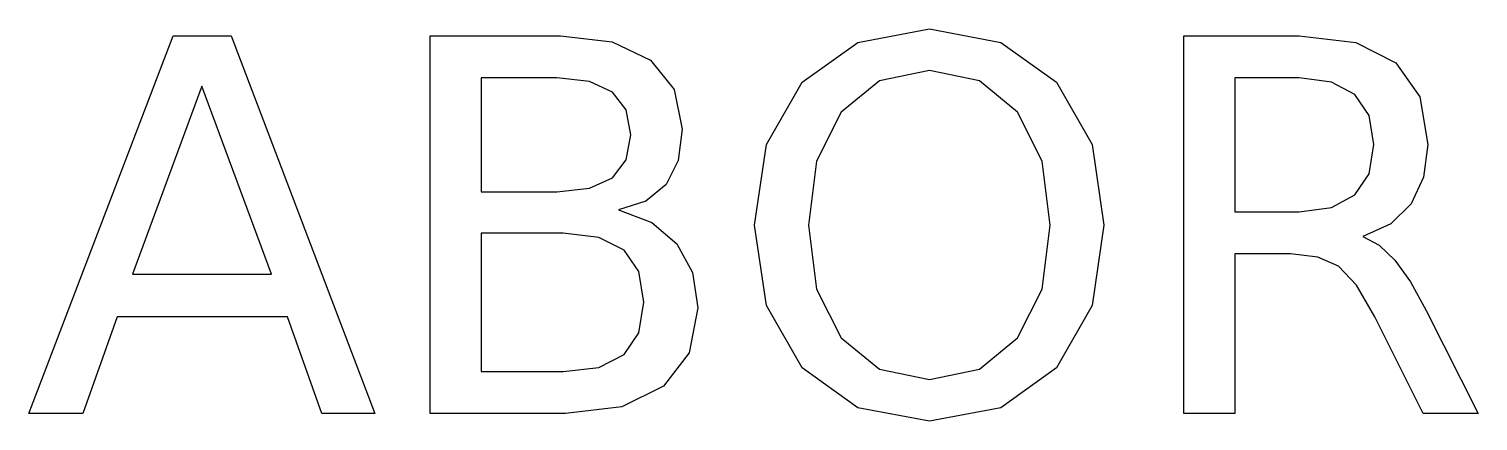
# Model space of a CAD drawing. Header units: metres. Extents: x 1 to 313, y 118 to 203.
import ezdxf

# ---------------------------------------------------------------- set-up
doc = ezdxf.new("R2010")
doc.units = ezdxf.units.M

msp = doc.modelspace()

# ---------------------------------------------------------------- linework, layer by layer
at = {"layer": 'TEXTO', "color": 1}
for points in [[(31.97, 201.46), (44.47, 201.46), (75.51, 120), (64.05, 120), (56.63, 140.9), (19.92, 140.9), (12.5, 120), (0.87, 120), (31.97, 201.46)], [(87.4, 201.46), (115.56, 201.46), (126.71, 200.15), (134.97, 196.22), (140.09, 189.88), (141.8, 181.33), (140.92, 174.61), (138.31, 169.42), (133.99, 165.84), (128.04, 163.92), (135.27, 161.23), (140.68, 156.63), (144.06, 150.4), (145.18, 142.8), (143.33, 133.13), (137.76, 125.94), (128.77, 121.48), (116.64, 120), (87.4, 120), (87.4, 201.46)], [(195.16, 202.93), (210.57, 200.05), (222.53, 191.44), (230.23, 178), (232.8, 160.64), (230.23, 143.33), (222.53, 129.9), (210.57, 121.28), (195.16, 118.41), (179.7, 121.27), (167.68, 129.86), (159.97, 143.29), (157.4, 160.64), (159.97, 178), (167.68, 191.44), (179.7, 200.05), (195.16, 202.93)], [(288.67, 158.2), (292.17, 156.31), (295.57, 153.07), (298.93, 148.4), (302.31, 142.26), (313.5, 120), (301.65, 120), (291.24, 140.9), (287.26, 147.71), (283.4, 151.76), (278.92, 153.76), (273.07, 154.43), (261.06, 154.43), (261.06, 120), (250.04, 120), (250.04, 201.46), (274.92, 201.46), (287.11, 200), (295.76, 195.61), (300.92, 188.29), (302.64, 178), (301.75, 170.95), (299.06, 165.22), (294.68, 160.93), (288.67, 158.2)], [(195.16, 193.99), (184.38, 191.75), (176.08, 185.03), (170.79, 174.46), (169.02, 160.64), (170.79, 146.87), (176.08, 136.31), (184.38, 129.6), (195.16, 127.37), (205.91, 129.6), (214.17, 136.31), (219.44, 146.87), (221.19, 160.64), (219.44, 174.46), (214.17, 185.03), (205.91, 191.75), (195.16, 193.99)], [(98.41, 192.4), (98.41, 167.85), (114.74, 167.85), (121.77, 168.61), (126.75, 170.87), (129.72, 174.7), (130.71, 180.13), (129.72, 185.51), (126.75, 189.34), (121.77, 191.63), (114.74, 192.4), (98.41, 192.4)], [(261.06, 192.4), (261.06, 163.49), (274.92, 163.49), (281.9, 164.41), (286.95, 167.17), (290, 171.72), (291.01, 178), (290, 184.26), (286.95, 188.77), (281.9, 191.49), (274.92, 192.4), (261.06, 192.4)], [(38.2, 190.6), (23.24, 150.06), (53.19, 150.06), (38.2, 190.6)], [(98.41, 158.9), (98.41, 129.06), (116.1, 129.06), (123.83, 129.98), (129.26, 132.74), (132.48, 137.4), (133.56, 144), (132.48, 150.64), (129.26, 155.27), (123.83, 157.99), (116.1, 158.9), (98.41, 158.9)]]:
    msp.add_lwpolyline(points, dxfattribs=at)

doc.saveas('drawing.dxf')
